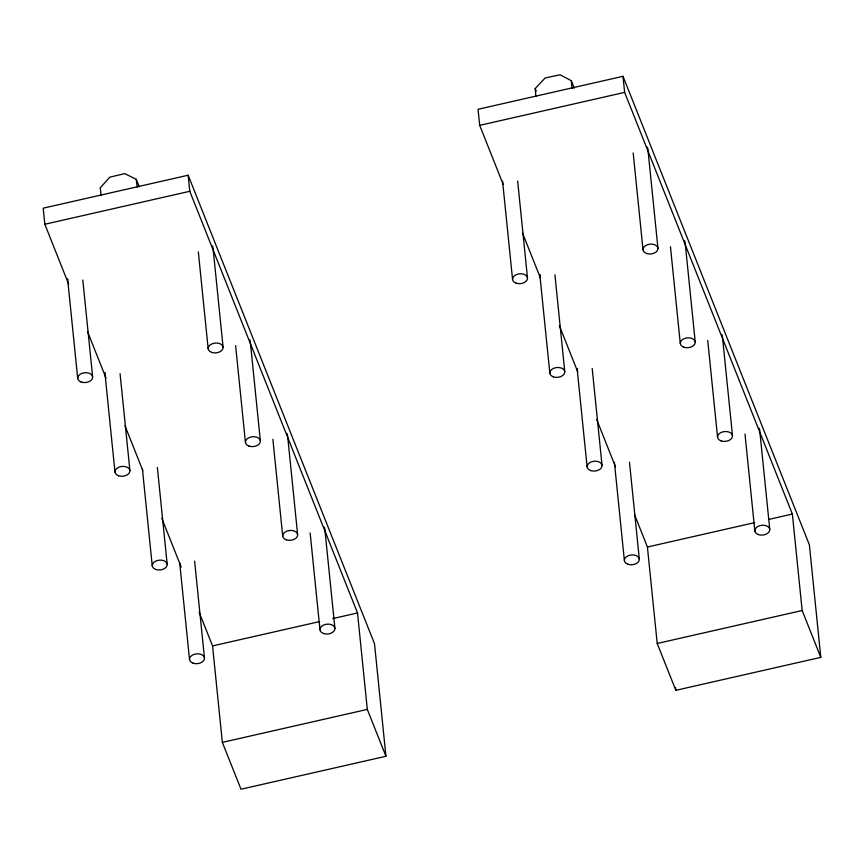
<?xml version="1.0" encoding="UTF-8"?>
<svg xmlns="http://www.w3.org/2000/svg" width="864" height="864" viewBox="0 0 864 864"><rect width="100%" height="100%" fill="white"/><g stroke="black" fill="none" stroke-linecap="round" stroke-linejoin="round"><path stroke-width="1.3" d="M535.885 96.304L535.216 88.549L545.087 78.019L560.034 74.768L571.309 80.687L574.301 88.204M199.12 612.144L212.555 645.926L222.35 742.381L240.991 789.232L385.938 756.27L374.512 643.734L188.158 175.219L43.2 208.181L44.831 224.262L68.72 284.321M634.478 514.49L647.417 547.02L657.212 643.475L675.842 690.325L820.8 657.364L809.374 544.828L623.009 76.313L478.062 109.274L479.693 125.356L503.086 184.162M44.831 224.262L189.788 191.29L357.512 612.954L367.308 709.409L385.938 756.27M479.693 125.356L624.64 92.383L792.364 514.048L802.159 610.513L820.8 657.364M212.555 645.926L319.637 621.572M332.694 618.602L357.512 612.954M647.417 547.02L754.499 522.666M768.863 519.394L792.364 514.048M222.35 742.381L367.308 709.409M657.212 643.475L802.159 610.513M139.223 186.808L136.242 179.302L124.729 173.632L109.804 177.163L100.213 187.844L101.12 195.545M535.216 88.549L536.22 91.055M522.493 232.956L540.41 278.003M559.321 325.555L577.735 371.844M596.646 419.396L615.557 466.938M87.631 331.862L106.045 378.162M124.967 425.704L142.884 470.75M161.795 518.303L181.202 567.097M136.242 179.302L137.138 187.002M769.77 529.394L759.661 429.883A7.506 4.936 -5.8 0 0 758.981 428.177M744.995 434.074L754.834 530.939M732.499 435.694L722.39 336.182A7.506 4.936 -5.8 0 0 721.71 334.476M707.724 340.373L717.563 437.227M695.228 341.993L685.12 242.482A7.506 4.936 -5.8 0 0 684.439 240.775M670.453 246.672L680.292 343.526M657.958 248.292L647.849 148.77A7.506 4.936 -5.8 0 0 647.168 147.074M633.182 152.96L643.021 249.826M623.009 76.313L624.64 92.383M675.572 687.647L675.842 690.325M629.478 462.208L639.317 559.073M614.412 462.424L624.38 560.606M592.196 368.507L602.035 465.361M577.13 368.723L587.11 466.906M554.926 274.806L564.764 371.66M539.86 275.011L549.839 373.194M517.655 181.105L527.494 277.96M502.589 181.31L512.568 279.493M334.908 628.301L324.799 528.79A7.506 4.936 -5.8 0 0 324.13 527.083M310.144 532.98L319.982 629.845M297.637 534.6L287.528 435.089A7.506 4.936 -5.8 0 0 286.859 433.382M272.873 439.279L282.712 536.134M260.366 440.899L250.258 341.388A7.506 4.936 -5.8 0 0 249.577 339.682M235.602 345.578L245.441 442.433M223.096 347.188L212.987 247.676A7.506 4.936 -5.8 0 0 212.306 245.97M198.331 251.867L208.17 348.732M188.158 175.219L189.788 191.29M194.616 561.114L204.455 657.979M179.68 562.658L189.518 659.513M157.345 467.413L167.184 564.268M142.409 468.947L152.248 565.812M120.074 373.712L129.913 470.567M114.977 472.1L104.868 372.589A7.506 4.936 -5.8 0 0 104.954 373.043M82.804 280.001L92.642 376.866M67.597 278.888L77.706 378.4M571.309 80.687L571.979 88.452M577.681 369.101A7.506 4.936 -5.8 0 1 577.411 368.69M540.41 275.389A7.506 4.936 -5.8 0 1 540.14 274.979M67.813 279.774A7.506 4.936 -5.8 0 1 67.684 279.342M758.387 534.611A7.506 4.936 -5.8 0 0 769.781 529.87A7.506 4.936 -5.8 0 0 758.743 526.025A7.506 4.936 -5.8 0 0 758.387 534.611M627.934 564.278A7.506 4.936 -5.8 0 0 639.328 559.537A7.506 4.936 -5.8 0 0 628.279 555.692A7.506 4.936 -5.8 0 0 627.934 564.278M721.116 440.899A7.506 4.936 -5.8 0 0 732.51 436.169A7.506 4.936 -5.8 0 0 721.462 432.313A7.506 4.936 -5.8 0 0 721.116 440.899M590.663 470.578A7.506 4.936 -5.8 0 0 602.057 465.836A7.506 4.936 -5.8 0 0 591.008 461.992A7.506 4.936 -5.8 0 0 590.663 470.578M683.845 347.198A7.506 4.936 -5.8 0 0 695.239 342.468A7.506 4.936 -5.8 0 0 684.191 338.612A7.506 4.936 -5.8 0 0 683.845 347.198M553.392 376.877A7.506 4.936 -5.8 0 0 564.786 372.136A7.506 4.936 -5.8 0 0 553.738 368.28A7.506 4.936 -5.8 0 0 553.392 376.877M646.574 253.498A7.506 4.936 -5.8 0 0 657.968 248.756A7.506 4.936 -5.8 0 0 646.92 244.912A7.506 4.936 -5.8 0 0 646.574 253.498M516.11 283.165A7.506 4.936 -5.8 0 0 527.515 278.435A7.506 4.936 -5.8 0 0 516.467 274.579A7.506 4.936 -5.8 0 0 516.11 283.165M81.259 382.072A7.506 4.936 -5.8 0 0 92.653 377.341A7.506 4.936 -5.8 0 0 81.605 373.486A7.506 4.936 -5.8 0 0 81.259 382.072M211.712 352.404A7.506 4.936 -5.8 0 0 223.106 347.663A7.506 4.936 -5.8 0 0 212.069 343.818A7.506 4.936 -5.8 0 0 211.712 352.404M118.53 475.772A7.506 4.936 -5.8 0 0 129.924 471.042A7.506 4.936 -5.8 0 0 118.876 467.186A7.506 4.936 -5.8 0 0 118.53 475.772M248.983 446.105A7.506 4.936 -5.8 0 0 260.388 441.364A7.506 4.936 -5.8 0 0 249.34 437.519A7.506 4.936 -5.8 0 0 248.983 446.105M155.801 569.484A7.506 4.936 -5.8 0 0 167.195 564.743A7.506 4.936 -5.8 0 0 156.157 560.898A7.506 4.936 -5.8 0 0 155.801 569.484M286.254 539.806A7.506 4.936 -5.8 0 0 297.659 535.075A7.506 4.936 -5.8 0 0 286.61 531.22A7.506 4.936 -5.8 0 0 286.254 539.806M193.072 663.185A7.506 4.936 -5.8 0 0 204.466 658.444A7.506 4.936 -5.8 0 0 193.428 654.599A7.506 4.936 -5.8 0 0 193.072 663.185M323.536 633.517A7.506 4.936 -5.8 0 0 334.93 628.776A7.506 4.936 -5.8 0 0 323.881 624.931A7.506 4.936 -5.8 0 0 323.536 633.517"/></g></svg>
